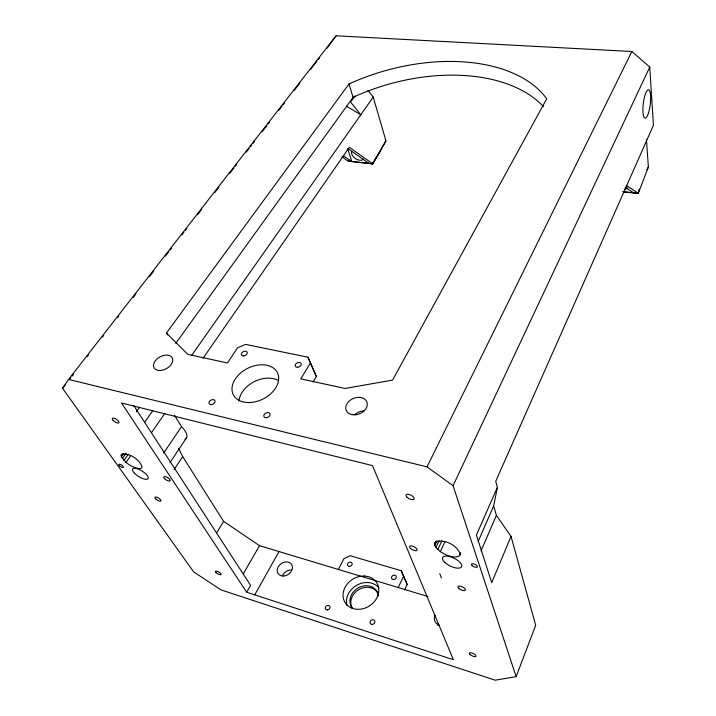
<?xml version="1.0" encoding="UTF-8"?>
<svg xmlns="http://www.w3.org/2000/svg" width="716" height="716" viewBox="0 0 716 716"><rect width="100%" height="100%" fill="white"/><g stroke="black" fill="none" stroke-linecap="round" stroke-linejoin="round"><path stroke-width="1.07" d="M493.682 505.935L497.387 487.363L495.714 481.331L653.431 125.255L649.743 67.089L631.861 51.498L336.028 35.8L68.557 379.435L62.569 388.305L193.678 571.896L220.976 589.886L495.186 680.2L516.147 676.656L535.702 625.22L511.018 536.409L496.403 515.386L493.682 505.935L478.109 541.538M623.385 192.013L638.287 193.311L639.164 189.114M622.759 191.584L638.287 193.311L648.374 167.043L646.467 139.844M434.531 543.757L435.113 542.343C443.92 538.405 457.47 545.082 460.164 554.265L459.511 555.652A13.971 5.862 25.8 0 1 440.376 551.633L435.955 547.516L434.818 545.52L434.531 543.757L435.444 541.788M511.018 536.409L491.713 582.636L476.408 535.022L497.387 487.363M121.147 455.474L121.595 454.427C129.524 452.655 139.486 459.35 142.054 466.895L141.553 467.906A12.082 4.314 32.3 0 1 126.016 462.411L121.407 456.898L121.147 455.474L122.418 453.667M481.054 550.864L496.403 515.386M459.511 555.652L460.844 552.663M440.376 551.633L445.039 541.457M435.955 547.516L439.132 540.634M437.843 549.593L441.915 540.759M434.818 545.52L437.1 540.607M516.147 676.656L453.067 485.708L649.743 67.089M404.531 590.038L407.171 584.408L401.22 570.724L350.214 555.741L343.975 558.57L338.346 569.453M398.221 587.523L403.591 576.21L401.22 570.724M68.557 379.435L427.022 466.859L631.861 51.498M341.863 156.849L348.173 161.127L372.803 163.857L385.942 140.855L373.215 97.09L367.926 90.35M254.735 594.862L279.007 551.544M246.689 592.239L121.541 403.019L372.499 465.615L453.371 659.696L246.689 592.239L250.591 585.348L133.838 405.712M348.173 161.127L372.803 163.857L385.942 140.855M646.825 169.755L648.374 167.043M243.225 574.017L259.523 545.664L427.873 596.473M313.008 382.084L316.365 376.526L307.97 357.221L245.642 344.396L237.596 347.833L227.411 362.958L187.753 354.357L166.452 333.012L348.987 83.987A151.917 90.556 -16 0 1 546.72 98.835L392.592 380.115L345.067 388.457L300.738 378.853L310.467 363.012L307.97 357.221M216.787 532.668L223.625 521.4L182.678 456.584L178.57 448.288M174.113 469.535L182.678 456.584M371.908 164.071L373.725 161.333M374.942 159.498L379.811 152.177M169.889 462.769L186.545 437.789M163.678 453.067L181.488 426.691L174.561 415.37M151.559 432.571L164.913 413.302M203.067 358.26L349.327 147.29L372.803 163.857M126.016 462.411L130.401 456.11M122.355 458.616L126.141 453.21M123.931 460.486L128.334 454.195M144.542 422.404L152.768 410.707M191.807 355.172L373.215 97.09M121.407 456.898L123.94 453.3M136.398 411.772L139.62 407.252M175.805 343.304L353.086 97.322L348.987 83.987M355.046 95.908L350.607 102.075L360.783 114.784L346.428 106.174M327.194 48.053L336.028 35.8M62.569 388.305L65.317 384.778M69.425 379.498L70.794 377.735M72.164 375.972L73.542 374.208M87.254 356.577L88.623 354.814M102.334 337.182L103.704 335.419M117.415 317.788L118.784 316.025M133.185 297.516L135.924 293.99M149.635 276.358L153.752 271.069M165.405 256.086L168.833 251.674M170.202 249.911L171.571 248.148M181.855 234.929L183.914 232.279M185.283 230.516L186.652 228.762M197.625 214.657L201.733 209.367M214.764 192.613L218.872 187.324M229.845 173.227L233.962 167.938M235.331 166.175L236.701 164.411M246.295 152.069L249.043 148.543M250.412 146.78L251.781 145.017M253.151 143.254L254.52 141.491M262.065 131.789L266.862 125.622M268.231 123.859L269.61 122.096M278.515 110.64L281.943 106.228M283.321 104.464L284.691 102.701M294.285 90.359L299.771 83.307M310.735 69.21L316.911 61.272M318.28 59.509L319.649 57.745M625.193 187.324L633.588 192.792M626.339 185.417L638.287 193.311M223.625 521.4L259.523 545.664M343.761 156.034L351.833 161.53L347.734 148.928M348.191 148.803L369.071 163.445M427.022 466.859L453.067 485.708M166.452 333.012L167.508 334.873M310.467 363.012L316.365 376.526M403.591 576.21L407.171 584.408M439.758 573.668L441.396 577.902M239.037 400.844A24.317 17.139 -26.6 0 1 253.822 381.879A24.317 17.139 -26.6 0 1 278.148 380.384M354.715 414.689A10.982 8.261 -22.7 0 1 364.068 410.939M353.086 97.322A150.109 90.905 -16 0 1 543.578 106.72M363.567 159.104A7.196 4.672 35.8 0 1 355.592 158.692A7.196 4.672 35.8 0 1 351.672 151.273M627.816 187.968A8.064 5.889 21 0 1 624.468 189.167M282.954 574.876A8.055 6.462 -35.2 0 1 291.367 569.945M352.272 607.965A14.893 12.628 -33.1 0 1 359.539 587.201A14.893 12.628 -33.1 0 1 378.379 595.989M352.469 608.645A14.866 12.611 -33.2 0 1 359.19 589.384A14.866 12.611 -33.2 0 1 378.379 594.334M347.009 605.62A18.535 15.716 -33.1 0 1 356.81 585.196A18.535 15.716 -33.1 0 1 378.791 587.72M437.771 625.426A8.485 7.616 -28.2 0 1 438.353 623.43M439.391 625.283A8.583 7.652 -27.7 0 1 435.006 615.384M181.488 426.691A19.636 7.76 32.4 0 1 185.005 439.176M364.319 575.986L359.709 576.38A18.697 15.77 -32.8 0 0 343.582 599.158A18.697 15.77 -32.8 0 0 368.284 606.622A18.697 15.77 -32.8 0 0 375.676 581.204L372.58 578.474L368.704 576.693L364.319 575.986M119.375 465.704A2.739 0.958 32.3 0 0 123.367 467.396A2.739 0.958 32.3 0 0 120.583 464.514A2.739 0.958 32.3 0 0 119.375 465.704M155.623 498.837A3.535 1.217 31.4 0 0 160.858 501.075A3.535 1.217 31.4 0 0 157.359 497.45A3.535 1.217 31.4 0 0 155.623 498.837M134.447 473.169A9.138 3.222 32 0 0 147.908 478.897A9.138 3.222 32 0 0 138.788 469.329A9.138 3.222 32 0 0 134.447 473.169M164.537 478.557A3.714 1.343 31.6 0 0 170.05 480.883A3.714 1.343 31.6 0 0 166.407 476.999A3.714 1.343 31.6 0 0 164.537 478.557M113.137 420.426A3.956 1.486 33.2 0 0 118.892 422.807A3.956 1.486 33.2 0 0 114.855 418.493A3.956 1.486 33.2 0 0 113.137 420.426M407.091 497.28A4.502 2.005 27 0 0 414.018 499.088A4.502 2.005 27 0 0 409.122 494.434A4.502 2.005 27 0 0 407.091 497.28M472.157 565.631A3.231 1.343 25.1 0 0 477.223 567.072A3.231 1.343 25.1 0 0 473.876 563.904A3.231 1.343 25.1 0 0 472.157 565.631M458.831 588.391A4.09 1.62 25.4 0 0 465.23 590.279A4.09 1.62 25.4 0 0 460.943 586.323A4.09 1.62 25.4 0 0 458.831 588.391M444.833 562.445A10.579 4.35 25.7 0 0 461.346 567.197A10.579 4.35 25.7 0 0 450.248 556.762A10.579 4.35 25.7 0 0 444.833 562.445M410.572 548.474A4.162 1.7 26.6 0 0 416.981 550.3A4.162 1.7 26.6 0 0 412.47 546.138A4.162 1.7 26.6 0 0 410.572 548.474M215.999 572.514A3.231 1.038 29.8 0 0 220.895 574.671A3.231 1.038 29.8 0 0 217.861 571.556A3.231 1.038 29.8 0 0 215.999 572.514M470.099 654.576A3.687 1.298 25.1 0 0 475.863 656.438A3.687 1.298 25.1 0 0 472.05 653.046A3.687 1.298 25.1 0 0 470.099 654.576M160.053 370.521A10.364 6.721 -28.6 0 0 172.592 358.743A10.364 6.721 -28.6 0 0 156.75 359.19A10.364 6.721 -28.6 0 0 160.053 370.521M243.547 355.87A3.124 2.103 -25.8 0 0 247.208 352.308A3.124 2.103 -25.8 0 0 242.276 352.433A3.124 2.103 -25.8 0 0 243.547 355.87M351.816 414.609A11.152 8.279 -22.6 0 0 367.272 403.663A11.152 8.279 -22.6 0 0 350.491 400.029A11.152 8.279 -22.6 0 0 351.816 414.609M249.526 402.535A24.666 17.148 -26.4 0 0 277.853 373.654A24.666 17.148 -26.4 0 0 238.643 374.835A24.666 17.148 -26.4 0 0 249.526 402.535M266.146 417.75A3.32 2.381 -27.1 0 0 269.977 413.821A3.32 2.381 -27.1 0 0 264.705 413.875A3.32 2.381 -27.1 0 0 266.146 417.75M297.489 367.281A3.186 2.229 -24 0 0 301.123 363.603A3.186 2.229 -24 0 0 295.994 363.719A3.186 2.229 -24 0 0 297.489 367.281M210.764 404.576A3.258 2.237 -28.6 0 0 215.06 401.085A3.258 2.237 -28.6 0 0 210.236 400.602A3.258 2.237 -28.6 0 0 210.764 404.576M648.481 112.931A14.248 3.517 -83 0 0 648.982 89.992A14.248 3.517 -83 0 0 642.896 108.904A14.248 3.517 -83 0 0 648.481 112.931M282.999 576.031A8.144 6.48 -34.8 0 0 292.164 565.613A8.144 6.48 -34.8 0 0 279.321 565.255A8.144 6.48 -34.8 0 0 282.999 576.031M372.007 624.406A2.569 2.211 -34.9 0 0 374.772 621.005A2.569 2.211 -34.9 0 0 370.593 620.817A2.569 2.211 -34.9 0 0 372.007 624.406M327.445 609.934A2.533 2.112 -36.1 0 0 329.799 606.371A2.533 2.112 -36.1 0 0 325.673 606.729A2.533 2.112 -36.1 0 0 327.445 609.934M349.39 566.365A2.443 2.014 -31.1 0 0 352.075 563.223A2.443 2.014 -31.1 0 0 348.11 563.098A2.443 2.014 -31.1 0 0 349.39 566.365M393.505 579.548A2.479 2.112 -28.9 0 0 396.172 576.317A2.479 2.112 -28.9 0 0 392.073 576.183A2.479 2.112 -28.9 0 0 393.505 579.548"/></g></svg>
